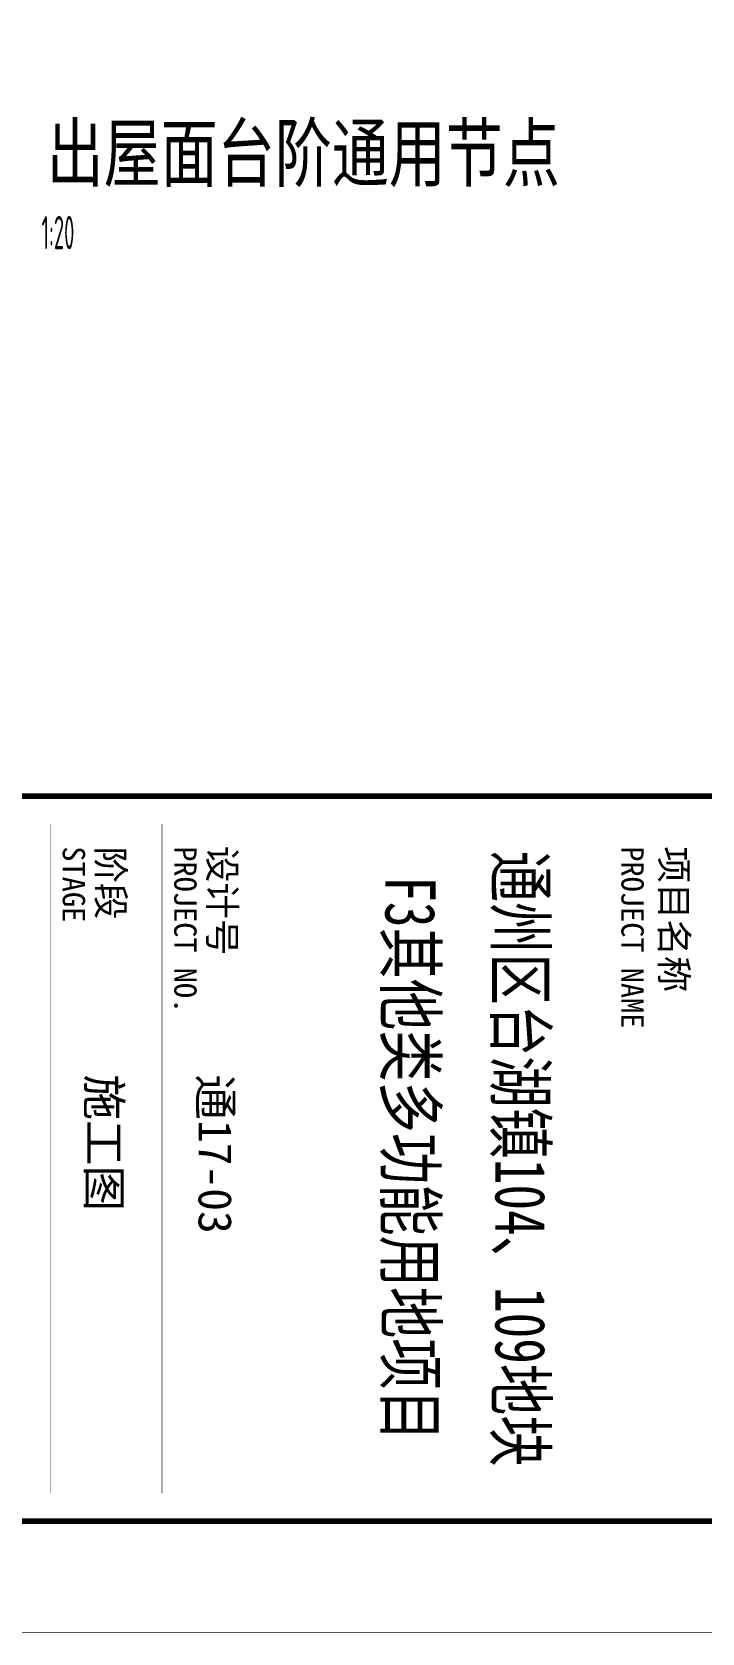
# Model space of a CAD drawing. Extents: x 76956 to 102217, y 21605 to 39570.
# Drawn here: x 99321 to 100522, y 22749 to 25619 of the extents above; entities that cross this region are included whole.
import ezdxf
from ezdxf.enums import TextEntityAlignment as Align

# ---------------------------------------------------------------- set-up
doc = ezdxf.new("R2010")
doc.units = 0
doc.header["$LTSCALE"] = 1000
doc.header["$MEASUREMENT"] = 0
doc.layers.add('01-标注_符号', color=200, linetype='Continuous')
doc.layers.add('02-TEXT_标注', color=130, linetype='Continuous')
doc.styles.add('_TCH_DIM', font='ros1.shx', dxfattribs={"width": 0.75, "bigfont": 'jd.shx'})
doc.styles.add('_TCH_LABEL', font='STXIHEI_0.TTF', dxfattribs={"width": 0.75})
doc.styles.add('图签信息$0$华文细黑', font='STXIHEI_0.TTF', dxfattribs={"height": 10})

# ---------------------------------------------------------------- blocks, each defined once
blk = doc.blocks.new('图框-A1')
for points, const_width in [([(0, 0), (841, 0), (841, 594), (0, 594)], 0.05), ([(766, 584), (25, 584), (25, 10), (766, 10)], 0.5)]:
    blk.add_lwpolyline(points, close=True, dxfattribs=dict(const_width=const_width))
blk = doc.blocks.new('图签信息')
at = {"const_width": 0.5}
blk.add_lwpolyline([(-65, 0), (0, 0), (0, 500.5), (-65, 500.5)], close=True, dxfattribs=at)
at = {"const_width": 0.05}
for points in [[(-62.5, 450.87), (-2.5, 450.87)], [(-62.5, 440.87), (-2.5, 440.87)]]:
    blk.add_lwpolyline(points, dxfattribs=at)
at = {"style": '图签信息$0$华文细黑'}
for s, height, p in [('项目名称', 2.4, (-60.5, 498)), ('PROJECT NAME', 2, (-60.5, 494.08)), ('设计号', 2.4, (-60.54, 457.48)), ('PROJECT NO.', 2, (-60.5, 453.97)), ('阶段', 2.4, (-60.5, 447.47)), ('STAGE', 2, (-60.5, 443.97))]:
    blk.add_text(s, height=height, dxfattribs=at).set_placement(p, align=Align.TOP_LEFT)
at = {"color": 4, "style": '图签信息$0$华文细黑', "width": 0.75}
for s, p in [('通州区台湖镇104、109地块', (-32.5, 480.78)), ('F3其他类多功能用地项目', (-32.5, 470.91))]:
    blk.add_text(s, height=4.5, dxfattribs=at).set_placement(p, align=Align.CENTER)
at = {"color": 4, "ltscale": 0.001, "char_height": 3, "width": 58.4895, "attachment_point": 4, "style": '图签信息$0$华文细黑'}
for s, insert in [('通17-03', (-40.06, 455.51)), ('施工图', (-40.06, 445.51))]:
    blk.add_mtext(s, dxfattribs=dict(at, insert=insert))
blk = doc.blocks.new('图签-A1')
at = {"color": 2}
blk.add_blockref('图签信息', (0, 0), dxfattribs=at)

msp = doc.modelspace()

# ---------------------------------------------------------------- block references
at = {"xscale": 20, "yscale": 20, "zscale": 20, "rotation": 270}
for name, p in [('图框-A1', (90336.3, 39569.4)), ('图签-A1', (90536.3, 22949.4))]:
    msp.add_blockref(name, p, dxfattribs=at)

# ---------------------------------------------------------------- texts
at = {"layer": '01-标注_符号', "color": 7, "style": '_TCH_LABEL', "width": 0.75}
msp.add_text('出屋面台阶通用节点', height=100, dxfattribs=at).set_placement((99346.8, 25352.7))
at = {"layer": '02-TEXT_标注', "style": '_TCH_DIM', "width": 0.529412}
msp.add_text('1:20', height=59.5, dxfattribs=at).set_placement((99337.6, 25230.1))

doc.saveas('drawing.dxf')
